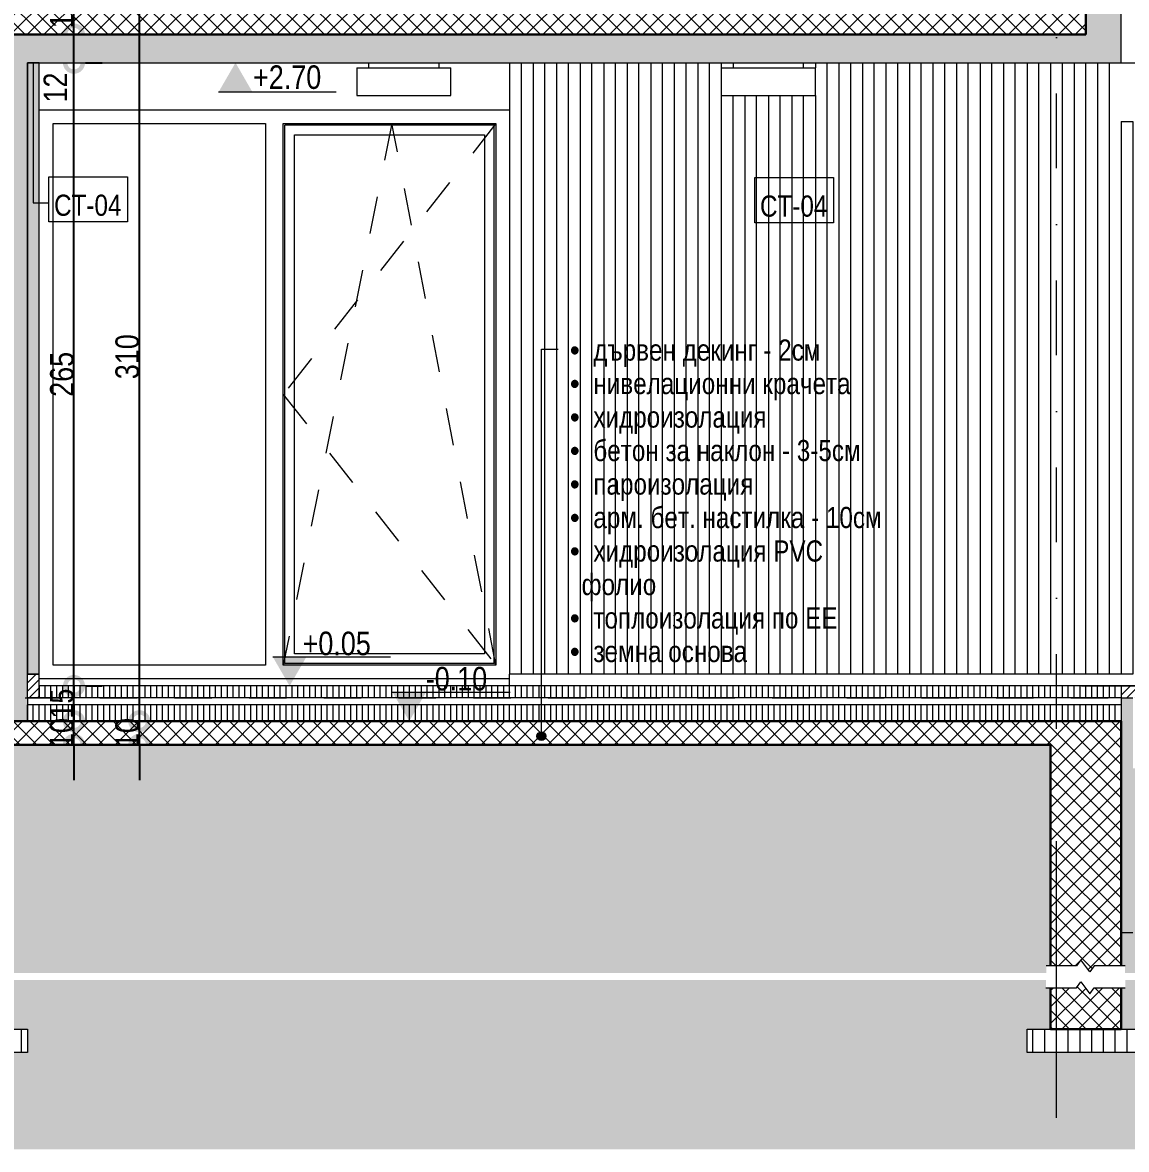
# Model space of a CAD drawing. Header units: centimetres. Extents: x 0 to 25250, y 0 to 2250.
# Drawn here: x 10678.6 to 11147.9, y 1203.9 to 1683 of the extents above; entities that cross this region are included whole.
import ezdxf

# ---------------------------------------------------------------- set-up
doc = ezdxf.new("R2010")
doc.units = ezdxf.units.CM
for name, pattern in [('17-View-1$0$Dash', [31.75, 15.875, -15.875]), ('20-View-1$0$Dash', [31.75, 15.875, -15.875]), ('20-View-1$0$Dash dot', [79.375, 31.75, -23.8125, 0, -23.8125])]:
    doc.linetypes.add(name, pattern=pattern)
for name, color, linetype, lineweight in [('A-ANNO-DIMS', 7, 'Continuous', 9), ('A-ANNO-NOTE', 7, 'Continuous', 9), ('A-DETL', 7, 'Continuous', 9), ('A-DETL-GENF', 7, 'Continuous', 9), ('A-DETL-MBND', 7, 'Continuous', 9), ('A-FLOR', 7, 'Continuous', 9), ('A-FLOR-FNSH', 7, 'Continuous', 9), ('A-FLOR-LEVL', 7, 'Continuous', 9), ('A-FLOR-PATT', 7, 'Continuous', 9), ('A-GLAZ', 7, 'Continuous', 5), ('A-GLAZ-CWMG', 7, 'Continuous', 9), ('A-GLAZ-HDLN', 7, '17-View-1$0$Dash', 5), ('A-WALL', 7, 'Continuous', 9), ('A-WALL-IDEN', 7, 'Continuous', 9), ('A-WALL-PATT', 7, 'Continuous', 9), ('E-LITE-EQPM', 7, 'Continuous', 9), ('G-ANNO-DIMS', 7, 'Continuous', 9), ('G-ANNO-TEXT', 7, 'Continuous', 9), ('S-GRID', 7, 'Continuous', 9)]:
    doc.layers.add(name, color=color, linetype=linetype, lineweight=lineweight)
doc.styles.add('20-View-1$0$Arial Narrow', font='ARIALN.TTF', dxfattribs={"height": 10})
doc.styles.add('20-View-1$0$Arial Narrow_3', font='ARIALN.TTF', dxfattribs={"height": 9})
doc.dimstyles.new('20-View-1$0$TEC_DIM', dxfattribs={"dimscale": 30.48, "dimtxt": 10.23431, "dimasz": 0.492126, "dimexe": 0.393701, "dimexo": 0.246063, "dimgap": 0, "dimtad": 1, "dimdec": 0, "dimzin": 0, "dimdsep": 46, "dimtxsty": '20-View-1$0$Arial Narrow', "dimblk1": '20-View-1$0$_DotSmall', "dimblk2": '20-View-1$0$_DotSmall', "dimsah": 1, "dimcen": 0.09, "dimazin": 0, "dimtfac": 1, "dimtdec": 4, "dimtix": 1, "dimtmove": 0, "dimatfit": 3, "dimfxl": 1, "dimtvp": 1, "dimtolj": 1, "dimtzin": 0, "dimarcsym": 2})
doc.dimstyles.new('20-View-1$0$TEC_DIM_2', dxfattribs={"dimscale": 30.48, "dimtxt": 10.23431, "dimasz": 0.492126, "dimexe": 0.393701, "dimexo": 0.246063, "dimgap": 0, "dimtad": 1, "dimdec": 0, "dimzin": 0, "dimdsep": 46, "dimtxsty": '20-View-1$0$Arial Narrow', "dimblk1": '20-View-1$0$_DotSmall', "dimblk2": '20-View-1$0$_DotSmall', "dimsah": 1, "dimcen": 0.09, "dimazin": 0, "dimtfac": 1, "dimtdec": 4, "dimtix": 1, "dimtmove": 2, "dimatfit": 3, "dimfxl": 1, "dimtvp": 1, "dimtolj": 1, "dimtzin": 0, "dimarcsym": 2})
pattern_1 = [(270, (10348.1187, 1400.965), (2.5, 2e-16), [])]
pattern_2 = [(45, (10368.9557, 1691.626), (-3.535534, 3.535534), []), (135, (10368.9557, 1691.626), (-3.535534, -3.535534), [])]
pattern_3 = [(45, (10368.9557, 1691.626), (-1.767767, 1.767767), [])]
pattern_4 = [(0, (10368.956, 1691.626), (19.05, 19.05), [19.05, -19.05]), (0, (10368.956, 1698.77), (19.05, 19.05), [19.05, -19.05]), (0, (10368.956, 1705.913), (19.05, 19.05), [19.05, -19.05]), (90, (10371.337, 1708.295), (-19.05, 19.05), [19.05, -19.05]), (90, (10378.48, 1708.295), (-19.05, 19.05), [19.05, -19.05]), (90, (10385.625, 1708.295), (-19.05, 19.05), [19.05, -19.05])]

# ---------------------------------------------------------------- blocks, each defined once
blk = doc.blocks.new('Rectangular Mullion - TEC_LAMEL-2326487-1-1')
at = {"layer": 'A-GLAZ-CWMG', "true_color": 0xe9e5e0}
blk.add_hatch(color=254, dxfattribs=at).paths.add_polyline_path([(-674.14, 10), (-669.14, 10), (-669.14, 270), (-674.14, 270), (-674.14, 13.84)])
at = {"layer": 'A-GLAZ-CWMG', "color": 253, "lineweight": 15, "true_color": 0xaaaaaa}
for p, q in [((-669.14, 270), (-674.14, 270)), ((-674.14, 270), (-674.14, 10)), ((-669.14, 10), (-669.14, 270)), ((-674.14, 10), (-669.14, 10))]:
    blk.add_line(p, q, dxfattribs=at)
blk = doc.blocks.new('DOUBLE - OK_F - 200x242-2493595-1-1')
at = {"layer": 'A-GLAZ'}
for p, q in [((-663.24, 13.9), (-663.24, 244.1)), ((-663.24, 244.1), (-572.94, 244.1)), ((-572.94, 244.1), (-572.94, 13.9)), ((-565.34, 13.9), (-565.34, 244.1)), ((-565.34, 244.1), (-475.04, 244.1)), ((-564.64, 14.6), (-564.64, 243.4)), ((-475.74, 243.4), (-564.64, 243.4)), ((-475.74, 14.6), (-475.74, 243.4)), ((-475.04, 244.1), (-475.04, 13.9)), ((-560.54, 18.7), (-560.54, 239.3)), ((-560.54, 239.3), (-479.84, 239.3)), ((-479.84, 239.3), (-479.84, 18.7)), ((-475.74, 14.6), (-564.64, 14.6)), ((-479.84, 18.7), (-560.54, 18.7)), ((-572.94, 13.9), (-663.24, 13.9)), ((-475.04, 13.9), (-565.34, 13.9))]:
    blk.add_line(p, q, dxfattribs=at)
at = {"layer": 'A-GLAZ-HDLN'}
for p, q in [((-519.14, 244.1), (-565.34, 13.9)), ((-475.04, 244.1), (-565.34, 129)), ((-475.04, 13.9), (-519.14, 244.1)), ((-565.34, 129), (-475.04, 13.9))]:
    blk.add_line(p, q, dxfattribs=at)
blk = doc.blocks.new('Rectangular Mullion - TEC_LAMEL-V18-1-1')
at = {"layer": 'A-GLAZ-CWMG', "color": 253, "true_color": 0xaaaaaa}
for p, q in [((-469.14, 270), (-469.14, 10)), ((-464.14, 10), (-464.14, 270)), ((-464.14, 10), (-469.14, 10))]:
    blk.add_line(p, q, dxfattribs=at)
blk = doc.blocks.new('Rectangular Mullion - TEC_LAMEL-V19-1-1')
at = {"layer": 'A-GLAZ-CWMG', "color": 253, "true_color": 0xaaaaaa}
for p, q in [((-379.14, 270), (-379.14, 267.81)), ((-379.14, 256.03), (-379.14, 10)), ((-374.14, 10), (-374.14, 256.03)), ((-374.14, 10), (-379.14, 10))]:
    blk.add_line(p, q, dxfattribs=at)
blk = doc.blocks.new('Rectangular Mullion - TEC_LAMEL-V20-1-1')
at = {"layer": 'A-GLAZ-CWMG', "color": 253, "true_color": 0xaaaaaa}
for p, q in [((-369.14, 256.03), (-369.14, 10)), ((-364.14, 10), (-364.14, 256.03)), ((-364.14, 10), (-369.14, 10))]:
    blk.add_line(p, q, dxfattribs=at)
blk = doc.blocks.new('Rectangular Mullion - TEC_LAMEL-V21-1-1')
at = {"layer": 'A-GLAZ-CWMG', "color": 253, "true_color": 0xaaaaaa}
for p, q in [((-339.14, 270), (-339.14, 267.81)), ((-334.14, 10), (-334.14, 270)), ((-339.14, 256.03), (-339.14, 10)), ((-334.14, 10), (-339.14, 10))]:
    blk.add_line(p, q, dxfattribs=at)
blk = doc.blocks.new('Rectangular Mullion - TEC_LAMEL-2379041-1-1')
at = {"layer": 'A-GLAZ-CWMG', "color": 253, "true_color": 0xaaaaaa}
for p, q in [((-209.14, 245), (-204.14, 245)), ((-209.14, 245), (-209.14, 10)), ((-204.14, 245), (-204.14, 10)), ((-204.14, 10), (-209.14, 10))]:
    blk.add_line(p, q, dxfattribs=at)
blk = doc.blocks.new('TEC-BREAKLINE - M_Break Line-2501233-1-1')
at = {"layer": 'A-DETL-GENF'}
for p, q in [((-228.2, -114), (-241, -114)), ((-226.3, -111.46), (-228.2, -114)), ((-222.49, -116.54), (-226.3, -111.46)), ((-220.58, -114), (-222.49, -116.54)), ((-207.51, -114), (-220.58, -114))]:
    blk.add_line(p, q, dxfattribs=at)
blk = doc.blocks.new('TEC-BREAKLINE - M_Break Line-2501282-1-1')
at = {"layer": 'A-DETL-GENF'}
for p, q in [((-241.15, -123.37), (-228.2, -123.37)), ((-228.2, -123.37), (-226.3, -120.83)), ((-226.3, -120.83), (-222.49, -125.91)), ((-222.49, -125.91), (-220.58, -123.37)), ((-220.58, -123.37), (-207.41, -123.37))]:
    blk.add_line(p, q, dxfattribs=at)
blk = doc.blocks.new('Spot Elevations - ELEVATION_PROJECT-150941-1-1')
at = {"layer": 'A-ANNO-NOTE'}
blk.add_hatch(color=256, dxfattribs=at).paths.add_polyline_path([(-1581.3, 312.39), (-1566.99, 312.39), (-1574.14, 300)])
blk.add_line((-1581.3, 312.39), (-1531.3, 312.39), dxfattribs=at)
blk = doc.blocks.new('Spot Elevations - ELEVATION_PROJECT-V44-1-1')
at = {"layer": 'A-ANNO-NOTE'}
blk.add_hatch(color=256, dxfattribs=at).paths.add_polyline_path([(-1642.01, 259.44), (-1627.7, 259.44), (-1634.85, 271.83)])
blk.add_line((-1642.01, 259.44), (-1592.01, 259.44), dxfattribs=at)
blk = doc.blocks.new('20-View-1$0$_DotSmall')
at = {"color": 0, "linetype": 'ByBlock', "const_width": 0.5}
blk.add_lwpolyline([(-0.0625, 0, 1), (0.0625, 0, 1)], format="xyb", close=True, dxfattribs=at)
blk = doc.blocks.new('*D2998')
at = {"layer": 'A-ANNO-DIMS', "color": 0, "lineweight": -2, "transparency": 16777216}
for p, q in [((10700.42, 1385.96), (10700.42, 1400.96)), ((10700.42, 1375.96), (10700.42, 1385.96)), ((10705.27, 1385.96), (10712.42, 1385.96)), ((10700.42, 1375.96), (10700.42, 1360.96)), ((10705.27, 1375.96), (10712.42, 1375.96))]:
    blk.add_line(p, q, dxfattribs=at)
at = {"layer": 'A-ANNO-DIMS', "color": 0, "lineweight": -2, "transparency": 16777216, "xscale": 15, "yscale": 15, "zscale": 15}
for p, rotation in [((10700.42, 1385.96), 270), ((10700.42, 1375.96), 90)]:
    blk.add_blockref('20-View-1$0$_DotSmall', p, dxfattribs=dict(at, rotation=rotation))
at = {"layer": 'A-ANNO-DIMS', "color": 0, "transparency": 16777216, "insert": (10695.31, 1380.96), "char_height": 10, "width": 15.2053, "attachment_point": 5, "rotation": 90, "style": '20-View-1$0$Arial Narrow'}
blk.add_mtext('\\A1;10', dxfattribs=at)
blk = doc.blocks.new('*D2999')
at = {"layer": 'A-ANNO-DIMS', "color": 0, "lineweight": -2, "transparency": 16777216}
for p, q in [((10700.42, 1385.96), (10700.42, 1400.96)), ((10705.27, 1400.96), (10712.42, 1400.96)), ((10705.27, 1385.96), (10712.42, 1385.96))]:
    blk.add_line(p, q, dxfattribs=at)
at = {"layer": 'A-ANNO-DIMS', "color": 0, "lineweight": -2, "transparency": 16777216, "xscale": 15, "yscale": 15, "zscale": 15}
for p, rotation in [((10700.42, 1400.96), 90), ((10700.42, 1385.96), 270)]:
    blk.add_blockref('20-View-1$0$_DotSmall', p, dxfattribs=dict(at, rotation=rotation))
at = {"layer": 'A-ANNO-DIMS', "color": 0, "transparency": 16777216, "insert": (10695.31, 1393.46), "char_height": 10, "width": 15.2053, "attachment_point": 5, "rotation": 90, "style": '20-View-1$0$Arial Narrow'}
blk.add_mtext('\\A1;15', dxfattribs=at)
blk = doc.blocks.new('*D3000')
at = {"layer": 'A-ANNO-DIMS', "color": 0, "lineweight": -2, "transparency": 16777216}
for p, q in [((10700.42, 1400.96), (10700.42, 1665.96)), ((10705.27, 1665.96), (10712.42, 1665.96)), ((10705.27, 1400.96), (10712.42, 1400.96))]:
    blk.add_line(p, q, dxfattribs=at)
at = {"layer": 'A-ANNO-DIMS', "color": 0, "lineweight": -2, "transparency": 16777216, "xscale": 15, "yscale": 15, "zscale": 15}
for p, rotation in [((10700.42, 1665.96), 90), ((10700.42, 1400.96), 270)]:
    blk.add_blockref('20-View-1$0$_DotSmall', p, dxfattribs=dict(at, rotation=rotation))
at = {"layer": 'A-ANNO-DIMS', "color": 0, "transparency": 16777216, "insert": (10695.31, 1533.46), "char_height": 10, "width": 22.8079, "attachment_point": 5, "rotation": 90, "style": '20-View-1$0$Arial Narrow'}
blk.add_mtext('\\A1;265', dxfattribs=at)
blk = doc.blocks.new('*D3001')
at = {"layer": 'A-ANNO-DIMS', "color": 0, "lineweight": -2, "transparency": 16777216}
for p, q in [((10700.42, 1665.96), (10700.42, 1677.96)), ((10705.27, 1677.96), (10712.42, 1677.96)), ((10705.27, 1665.96), (10712.42, 1665.96))]:
    blk.add_line(p, q, dxfattribs=at)
at = {"layer": 'A-ANNO-DIMS', "color": 0, "lineweight": -2, "transparency": 16777216, "xscale": 15, "yscale": 15, "zscale": 15}
for p, rotation in [((10700.42, 1677.96), 90), ((10700.42, 1665.96), 270)]:
    blk.add_blockref('20-View-1$0$_DotSmall', p, dxfattribs=dict(at, rotation=rotation))
at = {"layer": 'A-ANNO-DIMS', "color": 0, "transparency": 16777216, "insert": (10687.5, 1649.05), "char_height": 10, "width": 15.2053, "attachment_point": 1, "rotation": 90, "line_spacing_factor": 0.974696, "style": '20-View-1$0$Arial Narrow'}
blk.add_mtext('\\A1;12', dxfattribs=at)
blk = doc.blocks.new('*D3002')
at = {"layer": 'A-ANNO-DIMS', "color": 0, "lineweight": -2, "transparency": 16777216}
for p, q in [((10700.42, 1677.96), (10700.42, 1695.96)), ((10705.27, 1695.96), (10712.42, 1695.96)), ((10705.27, 1677.96), (10712.42, 1677.96))]:
    blk.add_line(p, q, dxfattribs=at)
at = {"layer": 'A-ANNO-DIMS', "color": 0, "lineweight": -2, "transparency": 16777216, "xscale": 15, "yscale": 15, "zscale": 15}
for p, rotation in [((10700.42, 1695.96), 90), ((10700.42, 1677.96), 270)]:
    blk.add_blockref('20-View-1$0$_DotSmall', p, dxfattribs=dict(at, rotation=rotation))
at = {"layer": 'A-ANNO-DIMS', "color": 0, "transparency": 16777216, "insert": (10695.31, 1686.96), "char_height": 10, "width": 15.2053, "attachment_point": 5, "rotation": 90, "style": '20-View-1$0$Arial Narrow'}
blk.add_mtext('\\A1;18', dxfattribs=at)
blk = doc.blocks.new('*D3006')
at = {"layer": 'A-ANNO-DIMS', "color": 0, "lineweight": -2, "transparency": 16777216}
for p, q in [((10728.21, 1385.96), (10728.21, 1400.96)), ((10728.21, 1375.96), (10728.21, 1385.96)), ((10733.06, 1385.96), (10740.21, 1385.96)), ((10728.21, 1375.96), (10728.21, 1360.96)), ((10733.06, 1375.96), (10740.21, 1375.96))]:
    blk.add_line(p, q, dxfattribs=at)
at = {"layer": 'A-ANNO-DIMS', "color": 0, "lineweight": -2, "transparency": 16777216, "xscale": 15, "yscale": 15, "zscale": 15}
for p, rotation in [((10728.21, 1385.96), 270), ((10728.21, 1375.96), 90)]:
    blk.add_blockref('20-View-1$0$_DotSmall', p, dxfattribs=dict(at, rotation=rotation))
at = {"layer": 'A-ANNO-DIMS', "color": 0, "transparency": 16777216, "insert": (10723.1, 1380.96), "char_height": 10, "width": 15.2053, "attachment_point": 5, "rotation": 90, "style": '20-View-1$0$Arial Narrow'}
blk.add_mtext('\\A1;10', dxfattribs=at)
blk = doc.blocks.new('*D3007')
at = {"layer": 'A-ANNO-DIMS', "color": 0, "lineweight": -2, "transparency": 16777216}
for p, q in [((10728.21, 1385.96), (10728.21, 1695.96)), ((10733.06, 1695.96), (10740.21, 1695.96)), ((10733.06, 1385.96), (10740.21, 1385.96))]:
    blk.add_line(p, q, dxfattribs=at)
at = {"layer": 'A-ANNO-DIMS', "color": 0, "lineweight": -2, "transparency": 16777216, "xscale": 15, "yscale": 15, "zscale": 15}
for p, rotation in [((10728.21, 1695.96), 90), ((10728.21, 1385.96), 270)]:
    blk.add_blockref('20-View-1$0$_DotSmall', p, dxfattribs=dict(at, rotation=rotation))
at = {"layer": 'A-ANNO-DIMS', "color": 0, "transparency": 16777216, "insert": (10723.1, 1540.96), "char_height": 10, "width": 22.8079, "attachment_point": 5, "rotation": 90, "style": '20-View-1$0$Arial Narrow'}
blk.add_mtext('\\A1;310', dxfattribs=at)
blk = doc.blocks.new('Deckenleuchte rund mit Ring Aufbau - 40-1643942-1-1')
at = {"layer": 'E-LITE-EQPM', "lineweight": 5}
for p, q in [((-374.14, 270), (-374.14, 267.81)), ((-373.87, 270), (-344.42, 270)), ((-344.14, 267.81), (-344.14, 270)), ((-379.14, 267.81), (-379.14, 256.03)), ((-379.14, 267.81), (-339.14, 267.81)), ((-339.14, 256.03), (-339.14, 267.81)), ((-379.14, 256.03), (-339.14, 256.03))]:
    blk.add_line(p, q, dxfattribs=at)
blk = doc.blocks.new('Deckenleuchte rund mit Ring Aufbau - 40 ФОТО-1750059-1-1')
at = {"layer": 'E-LITE-EQPM', "lineweight": 5}
for p, q in [((-529.14, 270), (-529.14, 267.81)), ((-528.87, 270), (-499.42, 270)), ((-499.14, 267.81), (-499.14, 270)), ((-534.14, 267.81), (-534.14, 256.03)), ((-534.14, 267.81), (-494.14, 267.81)), ((-494.14, 256.03), (-494.14, 267.81)), ((-534.14, 256.03), (-494.14, 256.03))]:
    blk.add_line(p, q, dxfattribs=at)

msp = doc.modelspace()

# ---------------------------------------------------------------- hatches: boundary and pattern name
at = {"layer": 'A-DETL-GENF'}
h = msp.add_hatch(dxfattribs=at)
h.set_pattern_fill('FP1_13', color=256, style=0, pattern_type=2)
h.set_pattern_definition(pattern_4)
h.paths.add_polyline_path([(11256.99, 1278.99), (11371.03, 1278.99), (11371.03, 1365.96), (11150.62, 1365.96), (11150.62, 1295.96), (11145.62, 1295.96), (11145.62, 1281.96), (11147.25, 1281.96), (11147.25, 1278.99), (11245.85, 1278.99)])
h.paths.add_polyline_path([(9569.14, 1278.99), (9569.14, 1281.96), (9570.62, 1281.96), (9570.62, 1295.96), (9555.62, 1295.96), (9555.62, 1365.96), (9368.16, 1365.96), (9368.16, 1278.99), (9568.5, 1278.99)])
h.paths.add_polyline_path([(9626.91, 1278.99), (9976.64, 1278.99), (9976.64, 1281.96), (9978.12, 1281.96), (9978.12, 1385.96), (9620.62, 1385.96), (9620.62, 1281.96), (9622.2, 1281.96), (9622.2, 1278.99)])
h.paths.add_polyline_path([(10029.7, 1278.99), (10619.14, 1278.99), (10619.14, 1281.96), (10620.62, 1281.96), (10620.62, 1385.96), (10028.12, 1385.96), (10028.12, 1281.96), (10029.7, 1281.96), (10029.7, 1279.42)])
h.paths.add_polyline_path([(11113.76, 1278.99), (11113.76, 1281.96), (11115.62, 1281.96), (11115.62, 1375.96), (10670.62, 1375.96), (10670.62, 1281.96), (10672.2, 1281.96), (10672.2, 1278.99), (11109.56, 1278.99)])
h = msp.add_hatch(dxfattribs=at)
h.set_pattern_fill('FP1_13', color=256, style=0, pattern_type=2)
h.set_pattern_definition(pattern_4)
h.paths.add_polyline_path([(10369.6, 1203.9), (11371.03, 1203.9), (11371.03, 1275.96), (11147.35, 1275.96), (11147.35, 1272.59), (11145.62, 1272.59), (11145.62, 1255.09), (11155.62, 1255.09), (11155.62, 1245.09), (11105.62, 1245.09), (11105.62, 1255.09), (11115.62, 1255.09), (11115.62, 1272.59), (11113.61, 1272.59), (11113.61, 1275.96), (10672.1, 1275.96), (10672.1, 1272.59), (10670.62, 1272.59), (10670.62, 1255.09), (10680.62, 1255.09), (10680.62, 1245.09), (10610.62, 1245.09), (10610.62, 1255.09), (10620.62, 1255.09), (10620.62, 1272.59), (10619.04, 1272.59), (10619.04, 1275.96), (10029.6, 1275.96), (10029.6, 1272.59), (10028.12, 1272.59), (10028.12, 1255.09), (10038.12, 1255.09), (10038.12, 1245.09), (9968.12, 1245.09), (9968.12, 1255.09), (9978.12, 1255.09), (9978.12, 1272.59), (9976.54, 1272.59), (9976.54, 1275.96), (9622.1, 1275.96), (9622.1, 1272.59), (9620.62, 1272.59), (9620.62, 1255.09), (9630.62, 1255.09), (9630.62, 1245.09), (9560.62, 1245.09), (9560.62, 1255.09), (9570.62, 1255.09), (9570.62, 1272.59), (9569.04, 1272.59), (9569.04, 1275.96), (9368.16, 1275.96), (9368.16, 1203.9), (9924.8, 1203.9)])
at = {"layer": 'A-FLOR-PATT'}
h = msp.add_hatch(dxfattribs=at)
h.set_pattern_fill('FP1_11', color=256, style=0, pattern_type=2)
h.set_pattern_definition(pattern_2)
h.paths.add_polyline_path([(10267.89, 1677.96), (11130.62, 1677.96), (11130.62, 1695.96), (9570.62, 1695.96), (9570.62, 1677.96), (10263.98, 1677.96)])
at = {"layer": 'A-FLOR-PATT', "true_color": 0xffff80}
msp.add_hatch(color=51, dxfattribs=at).paths.add_polyline_path([(11140.62, 1665.96), (11140.62, 1677.96), (10670.62, 1677.96), (10670.62, 1665.96), (11136.32, 1665.96)])
at = {"layer": 'A-FLOR-PATT', "true_color": 0x787878}
h = msp.add_hatch(dxfattribs=at)
h.set_pattern_fill('FP1_1', color=8, style=0, pattern_type=2)
h.set_pattern_definition(pattern_1)
h.paths.add_polyline_path([(10807.72, 1395.96), (11145.62, 1395.96), (11145.62, 1400.96), (10685.62, 1400.96), (10685.62, 1395.96), (10792.08, 1395.96)])
h = msp.add_hatch(dxfattribs=at)
h.set_pattern_fill('FP1_10', color=8, style=0, pattern_type=2)
h.set_pattern_definition(pattern_3)
h.paths.add_polyline_path([(11151.96, 1395.96), (11155.62, 1395.96), (11155.62, 1400.96), (11145.62, 1400.96), (11145.62, 1395.96)])
at = {"layer": 'A-FLOR-PATT', "true_color": 0xc0c0c0}
h = msp.add_hatch(dxfattribs=at)
h.set_pattern_fill('FP1_1', color=9, style=0, pattern_type=2)
h.set_pattern_definition(pattern_1)
h.paths.add_polyline_path([(10870.31, 1385.96), (11145.62, 1385.96), (11145.62, 1392.96), (10680.62, 1392.96), (10680.62, 1385.96), (10745.13, 1385.96)])
at = {"layer": 'A-FLOR-PATT'}
h = msp.add_hatch(dxfattribs=at)
h.set_pattern_fill('FP1_11', color=256, style=0, pattern_type=2)
h.set_pattern_definition(pattern_2)
h.paths.add_polyline_path([(10670.62, 1375.96), (11125.62, 1375.96), (11125.62, 1385.96), (10670.62, 1385.96)])
at = {"layer": 'A-FLOR-PATT', "true_color": 0x787878}
h = msp.add_hatch(dxfattribs=at)
h.set_pattern_fill('FP1_14', color=8, style=0, pattern_type=2)
h.set_pattern_definition([(270, (10348.1187, 1215.965), (5, 3e-16), [])])
h.paths.add_polyline_path([(11155.62, 1245.09), (11155.62, 1255.09), (11105.62, 1255.09), (11105.62, 1245.09), (11139.53, 1245.09)])
h.paths.add_polyline_path([(9630.62, 1245.09), (9630.62, 1255.09), (9560.62, 1255.09), (9560.62, 1245.09), (9620.62, 1245.09)])
h.paths.add_polyline_path([(9968.12, 1245.09), (10038.12, 1245.09), (10038.12, 1255.09), (9968.12, 1255.09)])
h.paths.add_polyline_path([(10680.62, 1245.09), (10680.62, 1255.09), (10610.62, 1255.09), (10610.62, 1245.09)])
at = {"layer": 'A-WALL-PATT', "lineweight": 5, "true_color": 0xffff80}
for points in [[(11140.62, 1665.96), (11145.62, 1665.96), (11145.62, 1715.96), (11130.62, 1715.96), (11130.62, 1677.96), (11140.62, 1677.96)], [(10670.62, 1385.96), (10680.62, 1385.96), (10680.62, 1665.96), (10670.62, 1665.96), (10670.62, 1395.27)]]:
    msp.add_hatch(color=51, dxfattribs=at).paths.add_polyline_path(points)
at = {"layer": 'A-WALL-PATT', "true_color": 0x787878}
h = msp.add_hatch(dxfattribs=at)
h.set_pattern_fill('FP1_10', color=8, style=0, pattern_type=2)
h.set_pattern_definition(pattern_3)
h.paths.add_polyline_path([(10682.54, 1395.96), (10685.62, 1395.96), (10685.62, 1405.96), (10680.62, 1405.96), (10680.62, 1395.96)])
at = {"layer": 'A-WALL-PATT', "true_color": 0xffff80}
msp.add_hatch(color=51, dxfattribs=at).paths.add_polyline_path([(11150.62, 1295.96), (11150.62, 1395.96), (11145.62, 1395.96), (11145.62, 1295.96)])
at = {"layer": 'A-WALL-PATT'}
h = msp.add_hatch(dxfattribs=at)
h.set_pattern_fill('FP1_11', color=256, style=0, pattern_type=2)
h.set_pattern_definition(pattern_2)
h.paths.add_polyline_path([(11132.27, 1279.42), (11134.18, 1281.96), (11145.62, 1281.96), (11145.62, 1385.96), (11125.62, 1385.96), (11125.62, 1375.96), (11115.62, 1375.96), (11115.62, 1281.96), (11126.56, 1281.96), (11128.46, 1284.5), (11130.37, 1281.96)])
h = msp.add_hatch(dxfattribs=at)
h.set_pattern_fill('FP1_11', color=256, style=0, pattern_type=2)
h.set_pattern_definition(pattern_2)
h.paths.add_polyline_path([(11145.62, 1255.09), (11145.62, 1272.59), (11134.18, 1272.59), (11132.27, 1270.05), (11128.46, 1275.13), (11126.56, 1272.59), (11115.62, 1272.59), (11115.62, 1255.09), (11128.46, 1255.09)])
at = {"layer": 'G-ANNO-TEXT'}
h = msp.add_hatch(color=256, dxfattribs=at)
edge = h.paths.add_edge_path()
edge.add_arc((10899.13, 1379.61), 1.87, 0, 360)

# ---------------------------------------------------------------- linework, layer by layer
at = {"layer": 'A-DETL', "color": 7, "lineweight": 30}
for p, q in [((11145.62, 1385.96), (11125.62, 1385.96)), ((11145.62, 1295.96), (11145.62, 1385.96)), ((11115.62, 1375.96), (10670.62, 1375.96)), ((11115.62, 1281.96), (11115.62, 1375.96)), ((11145.62, 1295.96), (11145.62, 1281.96)), ((11115.62, 1255.09), (11115.62, 1272.59)), ((11145.62, 1272.59), (11145.62, 1255.09)), ((11115.62, 1255.09), (11145.62, 1255.09))]:
    msp.add_line(p, q, dxfattribs=at)
at = {"layer": 'A-DETL-MBND'}
for p, q in [((11145.62, 1395.96), (10680.62, 1395.96)), ((11145.62, 1395.96), (11145.62, 1385.96)), ((11145.62, 1392.96), (10680.62, 1392.96)), ((11150.62, 1295.96), (11145.62, 1295.96)), ((10670.62, 1255.09), (10680.62, 1255.09)), ((10680.62, 1255.09), (10680.62, 1245.09)), ((11105.62, 1245.09), (11105.62, 1255.09)), ((11105.62, 1255.09), (11115.62, 1255.09)), ((11145.62, 1255.09), (11155.62, 1255.09)), ((10680.62, 1245.09), (10610.62, 1245.09)), ((11155.62, 1245.09), (11105.62, 1245.09))]:
    msp.add_line(p, q, dxfattribs=at)
at = {"layer": 'A-FLOR'}
msp.add_line((10685.62, 1400.96), (10685.62, 1395.96), dxfattribs=at)
at = {"layer": 'A-FLOR-FNSH', "lineweight": 30}
for p, q in [((10670.62, 1677.96), (11130.62, 1677.96)), ((11125.62, 1385.96), (10670.62, 1385.96))]:
    msp.add_line(p, q, dxfattribs=at)
at = {"layer": 'A-FLOR-FNSH'}
for p, q in [((10680.62, 1665.96), (10826.03, 1665.96)), ((10855.21, 1665.96), (10981.03, 1665.96)), ((11010.21, 1665.96), (11140.62, 1665.96)), ((11155.62, 1400.96), (10685.62, 1400.96)), ((11145.62, 1400.96), (11145.62, 1385.96)), ((10680.62, 1395.96), (10680.62, 1385.96)), ((11145.62, 1395.96), (11150.62, 1395.96))]:
    msp.add_line(p, q, dxfattribs=at)
at = {"layer": 'A-FLOR-LEVL', "linetype": '20-View-1$0$Dash'}
msp.add_line((9473.2, 1395.96), (11311.87, 1395.96), dxfattribs=at)
at = {"layer": 'A-WALL'}
for p, q in [((11145.62, 1665.96), (11145.62, 1715.96)), ((10680.62, 1395.96), (10680.62, 1665.96)), ((11140.62, 1665.96), (11145.62, 1665.96)), ((10685.62, 1645.96), (10885.62, 1645.96)), ((10685.62, 1405.96), (10680.62, 1405.96)), ((10685.62, 1395.96), (10685.62, 1405.96)), ((10885.62, 1403.96), (10685.62, 1403.96)), ((10885.62, 1400.96), (10885.62, 1405.96)), ((11150.62, 1405.96), (10885.62, 1405.96))]:
    msp.add_line(p, q, dxfattribs=at)
at = {"layer": 'A-WALL', "lineweight": 30}
msp.add_line((11130.62, 1695.96), (11130.62, 1677.96), dxfattribs=at)
at = {"layer": 'A-WALL-IDEN'}
for p, q in [((10683.12, 1665.96), (10683.12, 1606.36)), ((10683.12, 1606.36), (10689.73, 1606.36))]:
    msp.add_line(p, q, dxfattribs=at)
at = {"layer": 'A-WALL-IDEN', "flags": 128}
for points in [[(10689.73, 1617.49), (10723.18, 1617.49), (10723.18, 1598.29), (10689.73, 1598.29)], [(10989.84, 1617.14), (11023.29, 1617.14), (11023.29, 1597.94), (10989.84, 1597.94)]]:
    msp.add_lwpolyline(points, close=True, dxfattribs=at)
at = {"layer": 'G-ANNO-DIMS'}
for p, q in [((11135.62, 1665.96), (11277.52, 1665.96)), ((11128.78, 1400.96), (11275.39, 1400.96))]:
    msp.add_line(p, q, dxfattribs=at)
at = {"layer": 'G-ANNO-TEXT'}
for p, q in [((10899.13, 1544.15), (10906.23, 1544.15)), ((10899.13, 1379.61), (10899.13, 1544.15))]:
    msp.add_line(p, q, dxfattribs=at)
msp.add_circle((10899.13, 1379.61), 1.87, dxfattribs=at)
at = {"layer": 'S-GRID', "color": 1, "linetype": '20-View-1$0$Dash dot', "lineweight": 18, "true_color": 0xff0000}
msp.add_line((11118.12, 1303.22), (11118.12, 2048.06), dxfattribs=at)
at = {"layer": 'S-GRID', "color": 1, "lineweight": 18, "true_color": 0xff0000}
msp.add_line((11118.12, 1217.34), (11118.12, 1303.22), dxfattribs=at)

# ---------------------------------------------------------------- block references
at = {"layer": 'A-DETL-GENF'}
for name in ['TEC-BREAKLINE - M_Break Line-2501233-1-1', 'TEC-BREAKLINE - M_Break Line-2501282-1-1']:
    msp.add_blockref(name, (11354.76, 1395.96), dxfattribs=at)
at = {"layer": 'A-GLAZ'}
msp.add_blockref('DOUBLE - OK_F - 200x242-2493595-1-1', (11354.76, 1395.96), dxfattribs=at)
at = {"layer": 'A-GLAZ-CWMG', "color": 253, "true_color": 0xaaaaaa}
for name, p in [('Rectangular Mullion - TEC_LAMEL-2326487-1-1', (11354.76, 1395.96)), ('Rectangular Mullion - TEC_LAMEL-V18-1-1', (11354.76, 1395.96)), ('Rectangular Mullion - TEC_LAMEL-V18-1-1', (11364.76, 1395.96)), ('Rectangular Mullion - TEC_LAMEL-V18-1-1', (11374.76, 1395.96)), ('Rectangular Mullion - TEC_LAMEL-V18-1-1', (11384.76, 1395.96)), ('Rectangular Mullion - TEC_LAMEL-V18-1-1', (11394.76, 1395.96)), ('Rectangular Mullion - TEC_LAMEL-V18-1-1', (11404.76, 1395.96)), ('Rectangular Mullion - TEC_LAMEL-V18-1-1', (11414.76, 1395.96)), ('Rectangular Mullion - TEC_LAMEL-V18-1-1', (11424.76, 1395.96)), ('Rectangular Mullion - TEC_LAMEL-V18-1-1', (11434.76, 1395.96)), ('Rectangular Mullion - TEC_LAMEL-V19-1-1', (11354.76, 1395.96)), ('Rectangular Mullion - TEC_LAMEL-V21-1-1', (11354.76, 1395.96)), ('Rectangular Mullion - TEC_LAMEL-V18-1-1', (11494.76, 1395.96)), ('Rectangular Mullion - TEC_LAMEL-V18-1-1', (11504.76, 1395.96)), ('Rectangular Mullion - TEC_LAMEL-V18-1-1', (11514.76, 1395.96)), ('Rectangular Mullion - TEC_LAMEL-V18-1-1', (11524.76, 1395.96)), ('Rectangular Mullion - TEC_LAMEL-V18-1-1', (11534.76, 1395.96)), ('Rectangular Mullion - TEC_LAMEL-V18-1-1', (11544.76, 1395.96)), ('Rectangular Mullion - TEC_LAMEL-V18-1-1', (11554.76, 1395.96)), ('Rectangular Mullion - TEC_LAMEL-V18-1-1', (11564.76, 1395.96)), ('Rectangular Mullion - TEC_LAMEL-V18-1-1', (11574.76, 1395.96)), ('Rectangular Mullion - TEC_LAMEL-V18-1-1', (11584.76, 1395.96)), ('Rectangular Mullion - TEC_LAMEL-V18-1-1', (11594.76, 1395.96)), ('Rectangular Mullion - TEC_LAMEL-V18-1-1', (11604.76, 1395.96)), ('Rectangular Mullion - TEC_LAMEL-V20-1-1', (11354.76, 1395.96)), ('Rectangular Mullion - TEC_LAMEL-V20-1-1', (11364.76, 1395.96)), ('Rectangular Mullion - TEC_LAMEL-V20-1-1', (11374.76, 1395.96)), ('Rectangular Mullion - TEC_LAMEL-2379041-1-1', (11354.76, 1395.96))]:
    msp.add_blockref(name, p, dxfattribs=at)
at = {"layer": 'E-LITE-EQPM', "lineweight": 5}
for name in ['Deckenleuchte rund mit Ring Aufbau - 40 ФОТО-1750059-1-1', 'Deckenleuchte rund mit Ring Aufbau - 40-1643942-1-1']:
    msp.add_blockref(name, (11354.76, 1395.96), dxfattribs=at)
at = {"layer": 'G-ANNO-DIMS'}
for name, p in [('Spot Elevations - ELEVATION_PROJECT-V44-1-1', (12403.94, 1394.13)), ('Spot Elevations - ELEVATION_PROJECT-150941-1-1', (12366.24, 1100.96)), ('Spot Elevations - ELEVATION_PROJECT-150941-1-1', (12417.11, 1085.96))]:
    msp.add_blockref(name, p, dxfattribs=at)

# ---------------------------------------------------------------- texts
at = {"layer": 'A-WALL-IDEN', "char_height": 9, "width": 28.45, "attachment_point": 5, "line_spacing_factor": 0.949189, "style": '20-View-1$0$Arial Narrow_3'}
for insert in [(10706.28, 1605.3), (11006.39, 1604.95)]:
    msp.add_mtext('\\pt25.00002,50.00004,74.99997,99.99999,125.00001,150.00003,174.99996,199.99998,225,250.00002,275.00004,299.99997,324.99999,350.00001,375.00003,399.99996,424.99998,450,475.00002,500.00004,524.99997,549.99999,575.00001,600.00003,624.99996,649.99998,675,700.00002,725.00004,749.99997,774.99999,800.00001;{\\fArial Narrow|b0|i0|c204|p34;СТ}-04', dxfattribs=dict(at, insert=insert))
at = {"layer": 'G-ANNO-DIMS', "char_height": 10, "attachment_point": 1, "line_spacing_factor": 0.974696, "style": '20-View-1$0$Arial Narrow'}
for s, insert, width in [('+2.70', (10776.56, 1664.83), 34.7536), ('+0.05', (10797.62, 1424.05), 34.7536), ('-0.10', (10849.97, 1409.05), 31.1923)]:
    msp.add_mtext(s, dxfattribs=dict(at, insert=insert, width=width))
at = {"layer": 'G-ANNO-TEXT', "insert": (10911.23, 1548.3), "char_height": 9, "width": 136.6025, "attachment_point": 1, "line_spacing_factor": 0.949189, "style": '20-View-1$0$Arial Narrow_3'}
msp.add_mtext('\\pi-5.00004,l5.00004,t9.99999,15.00003,19.99998,25.00002,29.99997,35.00001,39.99996,45,50.00004,54.99999,60.00003,64.99998,70.00002,74.99997,80.00001,84.99996,90,95.00004,99.99999,105.00003,109.99998,115.00002,119.99997,125.00001,129.99996,135,140.00004,144.99999,150.00003,154.99998,160.00002;{\\fSymbol|b0|i0|c2|p18;·^I\\fArial Narrow|b0|i0|c204|p34;дървен декинг }- 2{\\fArial Narrow|b0|i0|c204|p34;см\\P\\fSymbol|b0|i0|c2|p18;·^I\\fArial Narrow|b0|i0|c204|p34;нивелационни крачета\\P\\fSymbol|b0|i0|c2|p18;·^I\\fArial Narrow|b0|i0|c204|p34;хидроизолация \\P\\fSymbol|b0|i0|c2|p18;·^I\\fArial Narrow|b0|i0|c204|p34;бетон за наклон }- 3-5{\\fArial Narrow|b0|i0|c204|p34;см\\P\\fSymbol|b0|i0|c2|p18;·^I\\fArial Narrow|b0|i0|c204|p34;пароизолация\\P\\fSymbol|b0|i0|c2|p18;·^I\\fArial Narrow|b0|i0|c204|p34;арм}. {\\fArial Narrow|b0|i0|c204|p34;бет}. {\\fArial Narrow|b0|i0|c204|p34;настилка }- 10{\\fArial Narrow|b0|i0|c204|p34;см\\P\\fSymbol|b0|i0|c2|p18;·^I\\fArial Narrow|b0|i0|c204|p34;хидроизолация }PVC \\P\\pi0,t5.00004,9.99999,15.00003,19.99998,25.00002,29.99997,35.00001,39.99996,45,50.00004,54.99999,60.00003,64.99998,70.00002,74.99997,80.00001,84.99996,90,95.00004,99.99999,105.00003,109.99998,115.00002,119.99997,125.00001,129.99996,135,140.00004,144.99999,150.00003,154.99998,160.00002;{\\fArial Narrow|b0|i0|c204|p34;фолио\\P\\pi-5.00004,t9.99999,15.00003,19.99998,25.00002,29.99997,35.00001,39.99996,45,50.00004,54.99999,60.00003,64.99998,70.00002,74.99997,80.00001,84.99996,90,95.00004,99.99999,105.00003,109.99998,115.00002,119.99997,125.00001,129.99996,135,140.00004,144.99999,150.00003,154.99998,160.00002;\\fSymbol|b0|i0|c2|p18;·^I\\fArial Narrow|b0|i0|c204|p34;топлоизолация по ЕЕ\\P\\fSymbol|b0|i0|c2|p18;·^I\\fArial Narrow|b0|i0|c204|p34;земна основа}', dxfattribs=at)

# ---------------------------------------------------------------- dimensions: what is measured, and where the dimension line sits
at = {"layer": 'A-ANNO-DIMS'}
for base, p1, p2, override, picture, middle in [((10700.42, 1695.96), (10697.77, 1677.96), (10697.77, 1695.96), {"dimpost": '<>', "dimfxl": 18}, '*D3002', (10695.31, 1686.96)), ((10728.21, 1695.96), (10725.56, 1385.96), (10725.56, 1695.96), {"dimpost": '<>', "dimfxl": 310}, '*D3007', (10723.1, 1540.96)), ((10700.42, 1665.96), (10697.77, 1400.96), (10697.77, 1665.96), {"dimpost": '<>', "dimfxl": 265}, '*D3000', (10695.31, 1533.46)), ((10700.42, 1400.96), (10697.77, 1385.96), (10697.77, 1400.96), {"dimpost": '<>', "dimfxl": 15}, '*D2999', (10695.31, 1393.46)), ((10700.42, 1385.96), (10697.77, 1375.96), (10697.77, 1385.96), {"dimpost": '<>', "dimfxl": 10}, '*D2998', (10695.31, 1380.96)), ((10728.21, 1385.96), (10725.56, 1375.96), (10725.56, 1385.96), {"dimpost": '<>', "dimfxl": 10}, '*D3006', (10723.1, 1380.96))]:
    dim = msp.add_linear_dim(base=base, p1=p1, p2=p2, angle=90, dimstyle='20-View-1$0$TEC_DIM', override=override, dxfattribs=at)
    dim.commit()
    dim.dimension.update_dxf_attribs({"geometry": picture, "text_midpoint": middle})
dim = msp.add_linear_dim(base=(10700.42, 1677.96), p1=(10697.77, 1665.96), p2=(10697.77, 1677.96), angle=90, dimstyle='20-View-1$0$TEC_DIM_2', override={"dimpost": '<>', "dimfxl": 12}, dxfattribs=at)
dim.commit()
dim.dimension.update_dxf_attribs({"geometry": '*D3001', "text_midpoint": (10694.16, 1656.66), "dimtype": 160, "text_rotation": 90})

doc.saveas('drawing.dxf')
